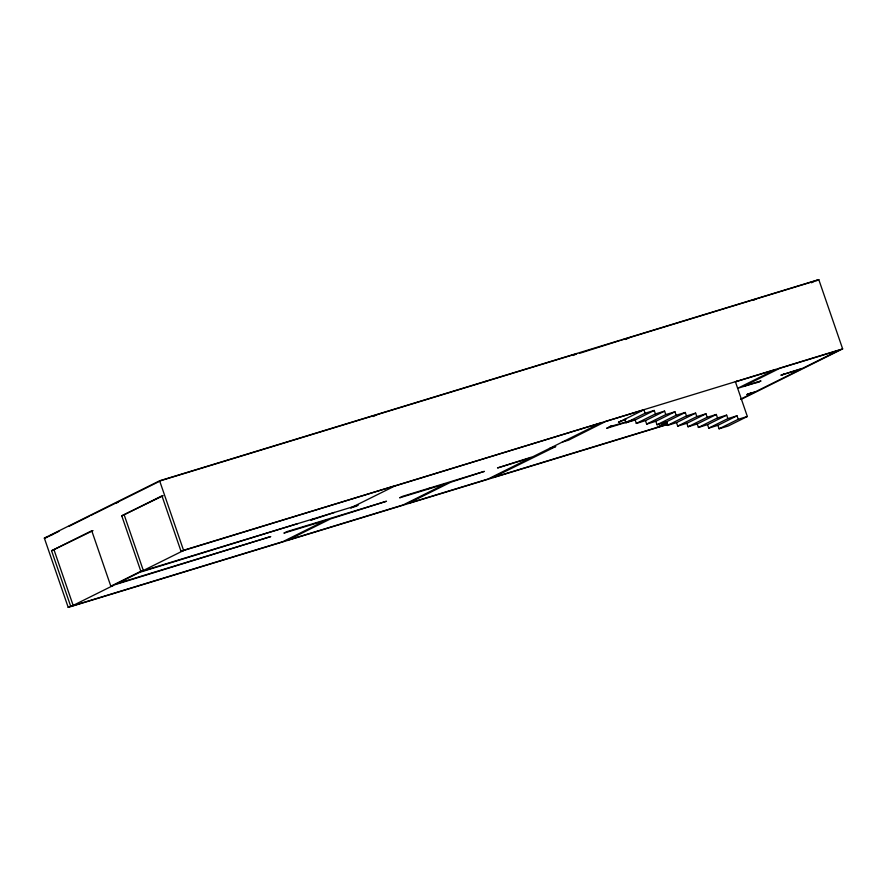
<?xml version="1.0" encoding="UTF-8"?>
<svg xmlns="http://www.w3.org/2000/svg" width="887" height="887" viewBox="0 0 887 887"><rect width="100%" height="100%" fill="white"/><g stroke="black" fill="none" stroke-linecap="round" stroke-linejoin="round"><path stroke-width="1.33" d="M49.284 536.136L59.03 531.291M68.776 526.446L89.476 516.145M90.696 515.535L93.146 514.327M94.344 513.728L160.891 480.632L576.894 353.669L573.202 355.499M741.011 399.438L842.65 348.89L818.79 279.605L159.616 480.787L44.35 538.11L68.21 607.395L70.661 606.176L51.568 550.749L91.749 530.77L110.831 586.196L113.325 585.431M110.831 586.196L140.845 571.272L121.763 515.846L161.944 495.855L181.026 551.282L183.52 550.528M51.568 550.749L93.024 530.614M121.763 515.846L163.219 495.7M373.216 416.524L376.875 414.717M181.026 551.282L842.65 348.89M579.399 353.381L620.035 340.497M625.612 339.488L629.193 337.703M297.744 523.618L139.669 572.337L117.006 583.613L270.746 536.568L114.556 584.821L71.925 606.032L282.92 541.635L325.551 520.425L283.895 533.142L286.967 531.623L386.477 501.244L330.541 518.906L287.909 540.105L403.13 504.947L445.762 483.737L399.627 497.818L402.687 496.299L481.874 472.128L484.369 471.374L450.751 482.218L408.12 503.417L487.928 479.058L530.559 457.858L497.518 467.948L533.009 456.639L600.754 422.955L394.515 486.131M313.954 518.673L310.893 520.192L334.41 512.431M753.562 300.205L755.968 299.008M811.472 282.765L815.075 280.968L621.343 340.098M816.317 280.835L818.79 279.605L816.317 280.514M427.057 489.447L429.508 488.227M611.742 425.771L606.664 428.299L634.116 419.928M619.703 421.813L643.895 409.783L645.093 413.242L625.978 422.755L624.792 419.285M626.056 419.13L618.461 422.201L620.933 421.203M635.136 419.961L654.24 410.448L655.438 413.919L636.323 423.421L635.136 419.961L625.978 422.755M645.481 420.626L664.585 411.124L665.782 414.584L646.667 424.097L645.481 420.626L636.323 423.421M655.826 421.303L674.94 411.79L676.127 415.26L657.023 424.762L655.826 421.303L646.667 424.097M719.091 428.787L738.206 419.285L737.008 415.815L717.905 425.328L719.091 428.787L728.249 425.993L747.353 416.491L735.434 381.842L736.653 381.233M666.17 421.968L685.285 412.466L686.471 415.925L667.368 425.438L666.17 421.968L657.023 424.762M667.102 422.256L656.025 427.756L492.917 477.539L555.783 446.516L549.552 448.423M667.135 422.711L658.52 427.002L667.656 424.208M757.298 382.33L756.689 382.63L761.013 380.955L743.805 386.211L779.817 368.293L838.936 350.254L802.912 368.172L780.882 375.245L783.986 374.181M676.515 422.644L695.63 413.131L696.816 416.602L677.712 426.104L676.515 422.644L667.368 425.438M686.86 423.31L705.974 413.808L707.161 417.267L688.057 426.78L686.86 423.31L677.712 426.104M750.524 393.251L751.134 392.941L746.799 394.615L754.405 392.298L740.878 399.028M697.204 423.986L716.319 414.473L717.516 417.943L698.402 427.445L697.204 423.986L688.057 426.78M707.56 424.651L726.664 415.149L727.861 418.609L708.746 428.122L707.56 424.651L698.402 427.445M485.278 381.587L485.899 381.421M48.064 536.746L44.35 538.11L47 537.3M115.809 503.051L118.459 502.242M643.895 409.783L605.743 421.425L568.523 440.174L562.291 442.081M735.434 381.842L774.839 369.824L737.596 388.34L759.793 381.565M645.093 413.242L654.24 410.448M610.522 426.381L609.269 426.769L632.664 420.128M781.491 374.946L801.693 368.781L755.635 391.688L748.029 394.005M655.438 413.919L664.585 411.124M140.845 571.272L143.339 570.507L124.258 515.081M665.782 414.584L674.94 411.79M676.127 415.26L685.285 412.466M686.471 415.925L695.63 413.131M70.661 606.176L73.155 605.422L54.063 549.984M68.21 607.395L667.811 424.396M696.816 416.602L705.974 413.808M707.161 417.267L716.319 414.473M717.516 417.943L726.664 415.149M727.861 418.609L737.008 415.815M708.746 428.122L717.905 425.328M738.206 419.285L747.353 416.491M160.891 480.632L159.616 480.787L183.476 550.073M184.751 549.918L142.12 571.117L358.104 505.202L355.654 506.422L350.664 507.941L395.746 485.522L184.751 549.918M51.623 535.016L51.014 535.282L51.623 535.016"/></g></svg>
